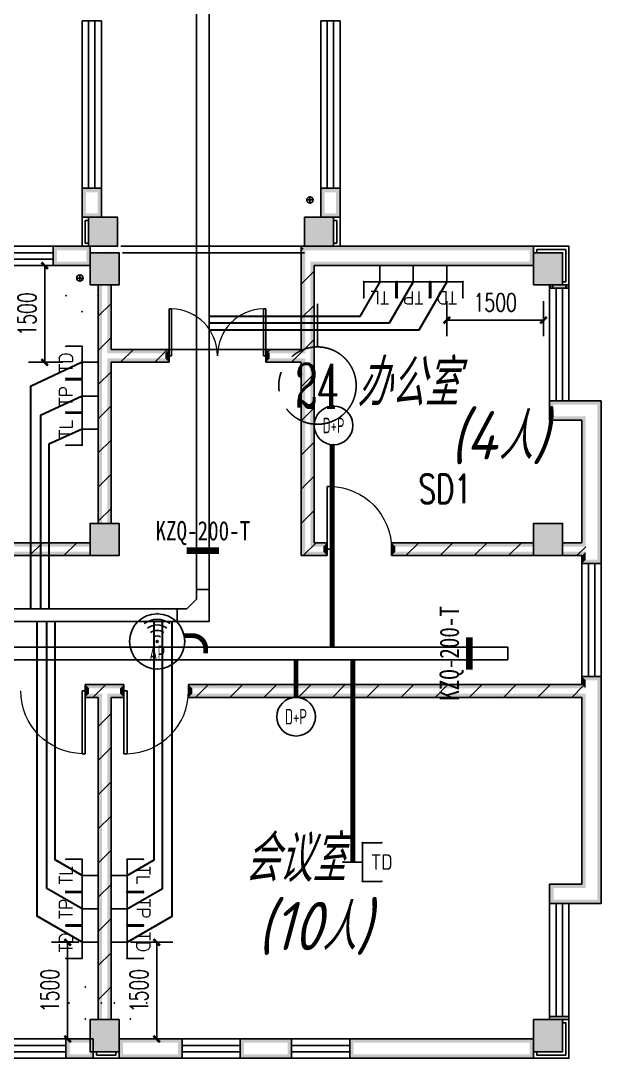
# Model space of a CAD drawing. Extents: x 1241380 to 1952554, y 1012187 to 1766051.
# Drawn here: x 1671565 to 1680565, y 1030613 to 1046713 of the extents above; entities that cross this region are included whole.
import ezdxf
from ezdxf.enums import TextEntityAlignment as Align

# ---------------------------------------------------------------- set-up
doc = ezdxf.new("R2010")
doc.units = 0
doc.linetypes.add('CENTER', pattern=[2, 1.25, -0.25, 0.25, -0.25])
for name, color, linetype in [('1-建筑底图', 8, 'Continuous'), ('AXIS', 251, 'CENTER'), ('AXIS_TEXT', 7, 'Continuous'), ('CABLETRAY_PDS', 4, 'Continuous'), ('EQUIP-插座', 3, 'Continuous'), ('EQUIP-照明', 3, 'Continuous'), ('EQUIP-通讯', 3, 'Continuous'), ('PUB_HATCH', 8, 'Continuous'), ('TEL_DIM', 3, 'Continuous'), ('WIRE-综合布线', 5, 'Continuous'), ('光纤点位', 3, 'Continuous'), ('内网桥架', 1, 'Continuous'), ('抗震支吊架', 2, 'Continuous'), ('排水', 153, 'Continuous'), ('红机电话', 3, 'Continuous'), ('蓝机电话', 3, 'Continuous')]:
    doc.layers.add(name, color=color, linetype=linetype)
doc.layers.add('内网线路', color=1, linetype='Continuous', lineweight=30)
doc.layers.get('EQUIP-插座').off()
doc.styles.add('_TCH_AXIS', font='COMPLEX', dxfattribs={"bigfont": 'GBCBIG'})
doc.styles.add('_TCH_DIM', font='SIMPLEX', dxfattribs={"bigfont": 'GBCBIG'})
doc.styles.add('_TEL_ATTDEF', font='GBENOR', dxfattribs={"width": 0.8, "height": 3, "bigfont": 'GBCBIG'})
doc.styles.add('_TEL_DIM', font='SIMPLEX', dxfattribs={"width": 0.8, "height": 3.5, "bigfont": 'HZTXT'})
doc.styles.add('A_DIM_T3', font='SIMPLEX', dxfattribs={"width": 0.7, "bigfont": 'HZ'})
doc.styles.add('COMPLEX', font='COMPLEX')
doc.styles.add('kzcad', font='', dxfattribs={"width": 0.8})
doc.styles.get("Standard").update_dxf_attribs({"font": 'gbeitc.shx', "bigfont": 'gbcbig.shx'})
doc.styles.get('kzcad').set_extended_font_data('SimSun')
doc.linetypes.add('JIEDI', pattern='A,1.25,-0.25,0.25,-0.25,0.625,["/",Standard,S=0.6,R=0,X=0,Y=-0.3],0.625,-0.25,0.25,-0.25', length=4)
doc.dimstyles.new('_TCH_ARCH&&100', dxfattribs={"dimtxt": 280, "dimasz": 100, "dimexe": 250, "dimexo": 300, "dimgap": 135, "dimtad": 1, "dimdec": 0, "dimzin": 0, "dimdsep": 46, "dimtxsty": 'A_DIM_T3', "dimblk": 'ARCHTICK', "dimcen": 0.09, "dimclrt": 7, "dimazin": 2, "dimtfac": 1, "dimtdec": 0, "dimtix": 1, "dimtmove": 2, "dimatfit": 3, "dimfxl": 100, "dimtolj": 1, "dimtzin": 0, "dimarcsym": 0})
pattern_1 = [(45, (933820.03, 485085.73), (-265.16515, 265.16515), [])]

# ---------------------------------------------------------------- blocks, each defined once
blk = doc.blocks.new('_AXISO')
blk.add_circle((0, 0), 0.5)
at = {"layer": 'AXIS_TEXT', "style": 'COMPLEX', "width": 1.041667}
blk.add_attdef('A', text='', height=0.56, dxfattribs=at).set_placement((-0.25, -0.28), (0.25, -0.28), align=Align.FIT)
blk = doc.blocks.new('ERT')
at = {"layer": 'AXIS'}
blk.add_line((1032158.2, 786805.7), (1032158.2, 786130.2), dxfattribs=at)
ref = blk.add_blockref('_AXISO', (1032158.2, 785530.2), dxfattribs=dict(at, xscale=1200, yscale=1200, zscale=1200))
ref.add_attrib('A', '24', dxfattribs={"layer": 'AXIS_TEXT', "height": 678.82, "style": '_TCH_AXIS', "width": 0.583333}).set_placement((1031818.8, 785190.7), (1032497.6, 785190.7), align=Align.FIT)
blk = doc.blocks.new('ng')
at = {"layer": '排水'}
for p, q in [((345991, 781358), (346091, 781358)), ((346041, 781408), (346041, 781308))]:
    blk.add_line(p, q, dxfattribs=at)
blk.add_circle((346041, 781358), 50, dxfattribs=at)
blk = doc.blocks.new('雨水管')
at = {"layer": '排水'}
blk.add_blockref('ng', (682384, -122908), dxfattribs=at)
blk = doc.blocks.new('$DorLib2D$00000001')
at = {"color": 0}
for p, q in [((0.45, 0.975), (0.5, 0.975)), ((0.45, 0), (0.45, 0.975)), ((0.5, 0), (0.5, 0.975)), ((0.5, 0), (0.45, 0))]:
    blk.add_line(p, q, dxfattribs=at)
at = {"color": 0, "lineweight": 13}
blk.add_arc((0.475, 0), 0.975, 91.4693, 180, dxfattribs=at)
blk = doc.blocks.new('$DorLib2D$00000002')
at = {"color": 0}
for p, q in [((-0.5, 0), (-0.5, 0.4875)), ((-0.475, 0.4875), (-0.5, 0.4875)), ((-0.475, 0), (-0.475, 0.4875)), ((0.475, 0), (0.475, 0.4875)), ((0.475, 0.4875), (0.5, 0.4875)), ((0.5, 0), (0.5, 0.4875)), ((-0.5, 0), (-0.475, 0)), ((0.5, 0), (0.475, 0))]:
    blk.add_line(p, q, dxfattribs=at)
at = {"color": 0, "lineweight": 13}
for centre, start, end in [((-0.4875, 0), 0, 88.53072), ((0.4875, 0), 91.46928, 180)]:
    blk.add_arc(centre, 0.4875, start, end, dxfattribs=at)
blk = doc.blocks.new('_FZH')
blk.add_lwpolyline([(-0.5, -0.5), (0.5, -0.5), (0.5, 0.5), (-0.5, 0.5)], close=True)
at = {"layer": 'PUB_HATCH'}
blk.add_solid([(-0.5, -0.5), (0.5, -0.5), (-0.5, 0.5), (0.5, 0.5)], dxfattribs=at)
blk = doc.blocks.new('$WINLIB2D$00000001')
at = {"color": 0}
for points in [[(-0.5, 0.5), (-0.5, -0.5)], [(-0.5, 0.5), (0.5, 0.5)], [(0.5, -0.5), (0.5, 0.5)], [(0.5, 0.1667), (-0.5, 0.1667)], [(0.5, -0.1667), (-0.5, -0.1667)], [(-0.5, -0.5), (0.5, -0.5)]]:
    blk.add_lwpolyline(points, dxfattribs=at)
blk = doc.blocks.new('1-二层建筑底图')
at = {"layer": '1-建筑底图'}
for points in [[(1672815, 1089321), (1672515, 1089321), (1672575, 1089261), (1672755, 1089261)], [(1672515, 1089321), (1672515, 1088871), (1672575, 1088931), (1672575, 1089261)], [(1672815, 1088871), (1672815, 1089321), (1672755, 1089261), (1672755, 1088931)], [(1676515, 1089321), (1676215, 1089321), (1676275, 1089261), (1676455, 1089261)], [(1676215, 1089321), (1676215, 1088871), (1676275, 1088931), (1676275, 1089261)], [(1676515, 1088871), (1676515, 1089321), (1676455, 1089261), (1676455, 1088931)], [(1672515, 1088871), (1672815, 1088871), (1672755, 1088931), (1672575, 1088931)], [(1673065, 1088871), (1672615, 1088871), (1672675, 1088811), (1673005, 1088811)], [(1672615, 1088871), (1672615, 1088421), (1672675, 1088481), (1672675, 1088811)], [(1673065, 1088421), (1673065, 1088871), (1673005, 1088811), (1673005, 1088481)], [(1676415, 1088871), (1675965, 1088871), (1676025, 1088811), (1676355, 1088811)], [(1675965, 1088871), (1675965, 1088421), (1676025, 1088481), (1676025, 1088811)], [(1676215, 1088871), (1676515, 1088871), (1676455, 1088931), (1676275, 1088931)], [(1676415, 1088421), (1676415, 1088871), (1676355, 1088811), (1676355, 1088481)], [(1672640, 1088421), (1672065, 1088421), (1672125, 1088361), (1672580, 1088361)], [(1672065, 1088421), (1672065, 1088121), (1672125, 1088181), (1672125, 1088361)], [(1672640, 1088121), (1672640, 1088421), (1672580, 1088361), (1672580, 1088181)], [(1672615, 1088421), (1673065, 1088421), (1673005, 1088481), (1672675, 1088481)], [(1675915, 1088421), (1675975, 1088361), (1679515, 1088361), (1679515, 1088421)], [(1675915, 1086821), (1675915, 1088421), (1675975, 1088361), (1675975, 1086761)], [(1675965, 1088421), (1676415, 1088421), (1676355, 1088481), (1676025, 1088481)], [(1679515, 1088421), (1679455, 1088421), (1679455, 1088121), (1679515, 1088121)], [(1673090, 1088321), (1672640, 1088321), (1672700, 1088261), (1673030, 1088261)], [(1672640, 1088321), (1672640, 1087821), (1672700, 1087881), (1672700, 1088261)], [(1673090, 1087821), (1673090, 1088321), (1673030, 1088261), (1673030, 1087881)], [(1679965, 1088321), (1679515, 1088321), (1679575, 1088261), (1679905, 1088261)], [(1679515, 1088321), (1679515, 1087821), (1679575, 1087881), (1679575, 1088261)], [(1679965, 1087821), (1679965, 1088321), (1679905, 1088261), (1679905, 1087881)], [(1672065, 1088121), (1672640, 1088121), (1672580, 1088181), (1672125, 1088181)], [(1676115, 1088121), (1679515, 1088121), (1679515, 1088181), (1676055, 1088181)], [(1676115, 1086721), (1676115, 1088121), (1676055, 1088181), (1676055, 1086721)], [(1672640, 1087821), (1673090, 1087821), (1673030, 1087881), (1672700, 1087881)], [(1679515, 1087821), (1679965, 1087821), (1679905, 1087881), (1679575, 1087881)], [(1672825, 1087821), (1672765, 1087821), (1672765, 1086721), (1672825, 1086721)], [(1672965, 1087821), (1672905, 1087821), (1672905, 1086761), (1672965, 1086821)], [(1679765, 1087821), (1679765, 1087771), (1679825, 1087831), (1679825, 1087761)], [(1679765, 1087771), (1680065, 1087771), (1680005, 1087831), (1679825, 1087831)], [(1680065, 1087821), (1679765, 1087821), (1679825, 1087761), (1680005, 1087761)], [(1680065, 1087771), (1680065, 1087821), (1680005, 1087761), (1680005, 1087831)], [(1673865, 1086821), (1672965, 1086821), (1672905, 1086761), (1673805, 1086761)], [(1673865, 1086621), (1673865, 1086821), (1673805, 1086761), (1673805, 1086681)], [(1675915, 1086821), (1675365, 1086821), (1675425, 1086761), (1675975, 1086761)], [(1675365, 1086821), (1675365, 1086621), (1675425, 1086681), (1675425, 1086761)], [(1672765, 1084121), (1672825, 1084121), (1672825, 1086721), (1672765, 1086721)], [(1672965, 1086621), (1673865, 1086621), (1673805, 1086681), (1672905, 1086681)], [(1672905, 1084121), (1672965, 1084121), (1672965, 1086621), (1672905, 1086681)], [(1675365, 1086621), (1675915, 1086621), (1675975, 1086681), (1675425, 1086681)], [(1675915, 1083621), (1675915, 1086621), (1675975, 1086681), (1675975, 1083681)], [(1676115, 1083821), (1676115, 1086721), (1676055, 1086721), (1676055, 1083761)], [(1680065, 1086021), (1679765, 1086021), (1679825, 1085961), (1680005, 1085961)], [(1679765, 1086021), (1679765, 1085721), (1679825, 1085781), (1679825, 1085961)], [(1680065, 1086021), (1680565, 1086021), (1680505, 1085961), (1680005, 1085961)], [(1680565, 1086021), (1680565, 1083721), (1680505, 1083721), (1680505, 1085961)], [(1679765, 1085721), (1680265, 1085721), (1680325, 1085781), (1679825, 1085781)], [(1680265, 1085721), (1680265, 1083821), (1680325, 1083761), (1680325, 1085781)], [(1673090, 1084121), (1672640, 1084121), (1672700, 1084061), (1673030, 1084061)], [(1672640, 1084121), (1672640, 1083621), (1672700, 1083681), (1672700, 1084061)], [(1673090, 1083621), (1673090, 1084121), (1673030, 1084061), (1673030, 1083681)], [(1679965, 1084121), (1679515, 1084121), (1679575, 1084061), (1679905, 1084061)], [(1679515, 1084121), (1679515, 1083621), (1679575, 1083681), (1679575, 1084061)], [(1679965, 1083621), (1679965, 1084121), (1679905, 1084061), (1679905, 1083681)], [(1672640, 1083761), (1672640, 1083821), (1667290, 1083821), (1667350, 1083761)], [(1676315, 1083821), (1676115, 1083821), (1676055, 1083761), (1676255, 1083761)], [(1676315, 1083621), (1676315, 1083821), (1676255, 1083761), (1676255, 1083681)], [(1679515, 1083761), (1679515, 1083821), (1677315, 1083821), (1677375, 1083761)], [(1677315, 1083821), (1677315, 1083621), (1677375, 1083681), (1677375, 1083761)], [(1679965, 1083821), (1679965, 1083761), (1680325, 1083761), (1680265, 1083821)], [(1680565, 1083497), (1680565, 1083721), (1680505, 1083721), (1680505, 1083557)], [(1672640, 1083621), (1672640, 1083681), (1667350, 1083681), (1667290, 1083621)], [(1672640, 1083621), (1673090, 1083621), (1673030, 1083681), (1672700, 1083681)], [(1675915, 1083621), (1676315, 1083621), (1676255, 1083681), (1675975, 1083681)], [(1679515, 1083621), (1679515, 1083681), (1677375, 1083681), (1677315, 1083621)], [(1679515, 1083621), (1679965, 1083621), (1679905, 1083681), (1679575, 1083681)], [(1679965, 1083681), (1679965, 1083621), (1680265, 1083621), (1680325, 1083681)], [(1680265, 1083621), (1680265, 1083497), (1680325, 1083557), (1680325, 1083681)], [(1680265, 1083497), (1680565, 1083497), (1680505, 1083557), (1680325, 1083557)], [(1672865, 1081621), (1672565, 1081621), (1672625, 1081561), (1672865, 1081561)], [(1672565, 1081621), (1672565, 1081421), (1672625, 1081481), (1672625, 1081561)], [(1673165, 1081621), (1672865, 1081621), (1672865, 1081561), (1673105, 1081561)], [(1673165, 1081421), (1673165, 1081621), (1673105, 1081561), (1673105, 1081481)], [(1680265, 1081621), (1674165, 1081621), (1674225, 1081561), (1680325, 1081561)], [(1674165, 1081621), (1674165, 1081421), (1674225, 1081481), (1674225, 1081561)], [(1680565, 1081747), (1680265, 1081747), (1680325, 1081687), (1680505, 1081687)], [(1680265, 1081747), (1680265, 1081621), (1680325, 1081561), (1680325, 1081687)], [(1680565, 1081521), (1680565, 1081747), (1680505, 1081687), (1680505, 1081521)], [(1672565, 1081421), (1672765, 1081421), (1672825, 1081481), (1672625, 1081481)], [(1672765, 1076421), (1672825, 1076421), (1672825, 1081481), (1672765, 1081421)], [(1672965, 1081421), (1673165, 1081421), (1673105, 1081481), (1672905, 1081481)], [(1672905, 1076421), (1672965, 1076421), (1672965, 1081421), (1672905, 1081481)], [(1674165, 1081421), (1680265, 1081421), (1680325, 1081481), (1674225, 1081481)], [(1680265, 1081421), (1680265, 1078521), (1680325, 1078461), (1680325, 1081481)], [(1680565, 1081521), (1680565, 1078221), (1680505, 1078281), (1680505, 1081521)], [(1679765, 1078521), (1679765, 1078221), (1679825, 1078281), (1679825, 1078461)], [(1680265, 1078521), (1679765, 1078521), (1679825, 1078461), (1680325, 1078461)], [(1679765, 1078221), (1680065, 1078221), (1680005, 1078281), (1679825, 1078281)], [(1680565, 1078221), (1680065, 1078221), (1680005, 1078281), (1680505, 1078281)], [(1679765, 1076421), (1680065, 1076421), (1680005, 1076481), (1679825, 1076481)], [(1679815, 1076421), (1679965, 1076421), (1679965, 1076411), (1680005, 1076411), (1680065, 1076471), (1679765, 1076471)], [(1673090, 1076421), (1672640, 1076421), (1672700, 1076361), (1673030, 1076361)], [(1672640, 1076421), (1672640, 1075921), (1672700, 1075981), (1672700, 1076361)], [(1673090, 1075921), (1673090, 1076421), (1673030, 1076361), (1673030, 1075981)], [(1679965, 1076421), (1679515, 1076421), (1679575, 1076361), (1679905, 1076361)], [(1679515, 1076421), (1679515, 1075921), (1679575, 1075981), (1679575, 1076361)], [(1679965, 1075921), (1679965, 1076421), (1679905, 1076361), (1679905, 1075981)], [(1672690, 1076121), (1672265, 1076121), (1672325, 1076061), (1672630, 1076061)], [(1672265, 1076121), (1672265, 1075821), (1672325, 1075881), (1672325, 1076061)], [(1672690, 1075821), (1672690, 1076121), (1672630, 1076061), (1672630, 1075881)], [(1672640, 1075921), (1673090, 1075921), (1673030, 1075981), (1672700, 1075981)], [(1674065, 1076121), (1673090, 1076121), (1673150, 1076061), (1674005, 1076061)], [(1673090, 1076121), (1673090, 1075821), (1673150, 1075881), (1673150, 1076061)], [(1674065, 1075821), (1674065, 1076121), (1674005, 1076061), (1674005, 1075881)], [(1675765, 1076121), (1674965, 1076121), (1675025, 1076061), (1675705, 1076061)], [(1674965, 1076121), (1674965, 1075821), (1675025, 1075881), (1675025, 1076061)], [(1675765, 1075821), (1675765, 1076121), (1675705, 1076061), (1675705, 1075881)], [(1679515, 1076121), (1676665, 1076121), (1676725, 1076061), (1679455, 1076061)], [(1676665, 1076121), (1676665, 1075821), (1676725, 1075881), (1676725, 1076061)], [(1679515, 1075821), (1679515, 1076121), (1679455, 1076061), (1679455, 1075881)], [(1679515, 1075921), (1679965, 1075921), (1679905, 1075981), (1679575, 1075981)], [(1672265, 1075821), (1672690, 1075821), (1672630, 1075881), (1672325, 1075881)], [(1673090, 1075821), (1674065, 1075821), (1674005, 1075881), (1673150, 1075881)], [(1674965, 1075821), (1675765, 1075821), (1675705, 1075881), (1675025, 1075881)], [(1676665, 1075821), (1679515, 1075821), (1679455, 1075881), (1676725, 1075881)]]:
    blk.add_hatch(color=256, dxfattribs=at).paths.add_polyline_path(points)
h = blk.add_hatch(dxfattribs=at)
h.set_pattern_fill('普通砖', color=256, scale=150, style=0)
h.set_pattern_definition(pattern_1)
h.paths.add_polyline_path([(1675982, 1086721), (1676115, 1086721), (1676115, 1088121), (1676055, 1088181), (1675975, 1088361), (1675915, 1088421), (1675915, 1086821), (1675975, 1086761)])
h = blk.add_hatch(dxfattribs=at)
h.set_pattern_fill('普通砖', color=256, scale=150, style=0)
h.set_pattern_definition(pattern_1)
h.paths.add_polyline_path([(1672965, 1087821), (1672765, 1087821), (1672765, 1086721), (1672898, 1086721), (1672905, 1086761), (1672965, 1086821)])
h = blk.add_hatch(dxfattribs=at)
h.set_pattern_fill('普通砖', color=256, scale=150, style=0)
h.set_pattern_definition(pattern_1)
h.paths.add_polyline_path([(1672905, 1086681), (1672965, 1086621), (1673865, 1086621), (1673865, 1086821), (1672965, 1086821), (1672905, 1086761), (1672898, 1086721)])
h = blk.add_hatch(dxfattribs=at)
h.set_pattern_fill('普通砖', color=256, scale=150, style=0)
h.set_pattern_definition(pattern_1)
h.paths.add_polyline_path([(1675975, 1086761), (1675915, 1086821), (1675365, 1086821), (1675365, 1086621), (1675915, 1086621), (1675975, 1086681), (1675982, 1086721)])
h = blk.add_hatch(dxfattribs=at)
h.set_pattern_fill('普通砖', color=256, scale=150, style=0)
h.set_pattern_definition(pattern_1)
h.paths.add_polyline_path([(1672765, 1084121), (1672965, 1084121), (1672965, 1086621), (1672905, 1086681), (1672898, 1086721), (1672765, 1086721)])
h = blk.add_hatch(dxfattribs=at)
h.set_pattern_fill('普通砖', color=256, scale=150, style=0)
h.set_pattern_definition(pattern_1)
h.paths.add_polyline_path([(1675915, 1083621), (1676115, 1083821), (1676115, 1086721), (1675982, 1086721), (1675975, 1086681), (1675915, 1086621)])
h = blk.add_hatch(dxfattribs=at)
h.set_pattern_fill('普通砖', color=256, scale=150, style=0)
h.set_pattern_definition(pattern_1)
h.paths.add_polyline_path([(1672640, 1083621), (1672640, 1083821), (1667290, 1083821), (1667290, 1083621)])
h = blk.add_hatch(dxfattribs=at)
h.set_pattern_fill('普通砖', color=256, scale=150, style=0)
h.set_pattern_definition(pattern_1)
h.paths.add_polyline_path([(1676115, 1083821), (1675915, 1083621), (1676315, 1083621), (1676315, 1083821)])
h = blk.add_hatch(dxfattribs=at)
h.set_pattern_fill('普通砖', color=256, scale=150, style=0)
h.set_pattern_definition(pattern_1)
h.paths.add_polyline_path([(1679515, 1083621), (1679515, 1083821), (1677315, 1083821), (1677315, 1083621)])
h = blk.add_hatch(dxfattribs=at)
h.set_pattern_fill('普通砖', color=256, scale=150, style=0)
h.set_pattern_definition(pattern_1)
h.paths.add_polyline_path([(1679965, 1083821), (1679965, 1083621), (1680265, 1083621), (1680365, 1083721), (1680265, 1083821)])
h = blk.add_hatch(dxfattribs=at)
h.set_pattern_fill('普通砖', color=256, scale=150, style=0)
h.set_pattern_definition(pattern_1)
h.paths.add_polyline_path([(1672865, 1081488), (1672865, 1081621), (1672565, 1081621), (1672565, 1081421), (1672765, 1081421), (1672825, 1081481)])
h = blk.add_hatch(dxfattribs=at)
h.set_pattern_fill('普通砖', color=256, scale=150, style=0)
h.set_pattern_definition(pattern_1)
h.paths.add_polyline_path([(1672905, 1081481), (1672965, 1081421), (1673165, 1081421), (1673165, 1081621), (1672865, 1081621), (1672865, 1081488)])
h = blk.add_hatch(dxfattribs=at)
h.set_pattern_fill('普通砖', color=256, scale=150, style=0)
h.set_pattern_definition(pattern_1)
h.paths.add_polyline_path([(1680365, 1081521), (1680265, 1081621), (1674165, 1081621), (1674165, 1081421), (1680265, 1081421)])
h = blk.add_hatch(dxfattribs=at)
h.set_pattern_fill('普通砖', color=256, scale=150, style=0)
h.set_pattern_definition(pattern_1)
h.paths.add_polyline_path([(1672765, 1076421), (1672965, 1076421), (1672965, 1081421), (1672905, 1081481), (1672865, 1081488), (1672825, 1081481), (1672765, 1081421)])
for p, q in [((1672815, 1089321), (1672515, 1089321)), ((1672515, 1089321), (1672515, 1088871)), ((1672815, 1088871), (1672815, 1089321)), ((1676515, 1089321), (1676215, 1089321)), ((1676215, 1089321), (1676215, 1088871)), ((1676515, 1088871), (1676515, 1089321)), ((1672515, 1088871), (1672615, 1088871)), ((1676215, 1088871), (1676515, 1088871)), ((1672640, 1088421), (1672065, 1088421)), ((1672065, 1088421), (1672065, 1088121)), ((1672640, 1088321), (1672640, 1088421)), ((1673115, 1088421), (1676015, 1088421)), ((1675915, 1088421), (1679515, 1088421)), ((1675915, 1086821), (1675915, 1088421)), ((1679515, 1088421), (1679515, 1088321)), ((1672765, 1088321), (1672765, 1088321)), ((1672765, 1088271), (1672765, 1088271)), ((1672765, 1088221), (1672765, 1088221)), ((1675965, 1088321), (1673140, 1088321)), ((1672065, 1088121), (1672640, 1088121)), ((1676115, 1088121), (1679515, 1088121)), ((1676115, 1086721), (1676115, 1088121)), ((1672765, 1086721), (1672765, 1087821)), ((1672965, 1086821), (1672965, 1087821)), ((1679765, 1087821), (1679765, 1087771)), ((1680065, 1087821), (1679765, 1087821)), ((1679765, 1087771), (1680065, 1087771)), ((1680065, 1087771), (1680065, 1087821)), ((1673865, 1086821), (1672965, 1086821)), ((1673865, 1086621), (1673865, 1086821)), ((1673865, 1086821), (1675365, 1086821)), ((1675915, 1086821), (1675365, 1086821)), ((1675365, 1086821), (1675365, 1086621)), ((1672765, 1084121), (1672765, 1086721)), ((1672965, 1086621), (1673865, 1086621)), ((1672965, 1084121), (1672965, 1086621)), ((1675365, 1086621), (1675915, 1086621)), ((1675915, 1083621), (1675915, 1086621)), ((1676115, 1083821), (1676115, 1086721)), ((1680065, 1086021), (1679765, 1086021)), ((1679765, 1086021), (1679765, 1085721)), ((1680065, 1086021), (1680565, 1086021)), ((1680565, 1086021), (1680565, 1083721)), ((1679765, 1085721), (1680265, 1085721)), ((1680265, 1085721), (1680265, 1083821)), ((1672640, 1083821), (1667290, 1083821)), ((1676315, 1083821), (1676115, 1083821)), ((1676315, 1083621), (1676315, 1083821)), ((1679515, 1083821), (1677315, 1083821)), ((1677315, 1083821), (1677315, 1083621)), ((1680265, 1083821), (1679965, 1083821)), ((1680565, 1083497), (1680565, 1083721)), ((1667290, 1083621), (1672640, 1083621)), ((1675915, 1083621), (1676315, 1083621)), ((1677315, 1083621), (1679515, 1083621)), ((1680265, 1083621), (1679965, 1083621)), ((1680265, 1083621), (1680265, 1083497)), ((1680265, 1083497), (1680565, 1083497)), ((1672865, 1081621), (1672565, 1081621)), ((1672565, 1081621), (1672565, 1081421)), ((1673165, 1081621), (1672865, 1081621)), ((1673165, 1081421), (1673165, 1081621)), ((1680265, 1081621), (1674165, 1081621)), ((1674165, 1081621), (1674165, 1081421)), ((1680565, 1081747), (1680265, 1081747)), ((1680265, 1081747), (1680265, 1081621)), ((1680565, 1081521), (1680565, 1081747)), ((1680565, 1081521), (1680565, 1078221)), ((1672565, 1081421), (1672765, 1081421)), ((1672765, 1076421), (1672765, 1081421)), ((1672965, 1081421), (1673165, 1081421)), ((1672965, 1076421), (1672965, 1081421)), ((1674165, 1081421), (1680265, 1081421)), ((1680265, 1081421), (1680265, 1078521)), ((1679765, 1078521), (1679765, 1078221)), ((1680265, 1078521), (1679765, 1078521)), ((1679765, 1078221), (1680065, 1078221)), ((1680565, 1078221), (1680065, 1078221)), ((1680065, 1076471), (1679765, 1076471)), ((1679765, 1076471), (1679765, 1076421)), ((1680065, 1076421), (1680065, 1076471)), ((1679965, 1076421), (1680065, 1076421)), ((1672690, 1076121), (1672265, 1076121)), ((1672265, 1076121), (1672265, 1075821)), ((1672690, 1075821), (1672690, 1076121)), ((1674065, 1076121), (1673090, 1076121)), ((1673090, 1076121), (1673090, 1075821)), ((1674065, 1075821), (1674065, 1076121)), ((1675765, 1076121), (1674965, 1076121)), ((1674965, 1076121), (1674965, 1075821)), ((1675765, 1075821), (1675765, 1076121)), ((1679515, 1076121), (1676665, 1076121)), ((1676665, 1076121), (1676665, 1075821)), ((1679515, 1075821), (1679515, 1076121)), ((1672265, 1075821), (1672690, 1075821)), ((1673090, 1075821), (1674065, 1075821)), ((1674965, 1075821), (1675765, 1075821)), ((1676665, 1075821), (1679515, 1075821))]:
    blk.add_line(p, q, dxfattribs=at)
for points in [[(1672615, 1088871), (1672515, 1088871), (1672515, 1088421), (1672615, 1088421)], [(1676415, 1088871), (1676515, 1088871), (1676515, 1088421), (1676415, 1088421)], [(1672615, 1088821), (1672565, 1088821), (1672565, 1088471), (1672615, 1088471)], [(1676415, 1088821), (1676465, 1088821), (1676465, 1088471), (1676415, 1088471)], [(1679515, 1088321), (1679515, 1088421), (1680065, 1088421), (1680065, 1087821), (1679965, 1087821)], [(1679565, 1088321), (1679565, 1088371), (1680015, 1088371), (1680015, 1087871), (1679965, 1087871)], [(1679515, 1075921), (1679515, 1075821), (1680065, 1075821), (1680065, 1076421), (1679965, 1076421)], [(1679565, 1075921), (1679565, 1075871), (1680015, 1075871), (1680015, 1076371), (1679965, 1076371)], [(1672690, 1075921), (1672690, 1075821), (1673090, 1075821), (1673090, 1075921)], [(1672740, 1075921), (1672740, 1075871), (1673040, 1075871), (1673040, 1075921)]]:
    blk.add_lwpolyline(points, dxfattribs=at)
for name, p in [('ERT', (644007, 300729)), ('雨水管', (644057, 429479)), ('ng', (1330008, 307782))]:
    blk.add_blockref(name, p, dxfattribs=at)
for name, p, xscale, yscale, zscale, rotation in [('$WINLIB2D$00000001', (1672665, 1090621), -2600, 300, -2600, 270), ('$WINLIB2D$00000001', (1676365, 1090621), 2600, 300, 2600, 270), ('_FZH', (1672840, 1088646), 449.9999995698454, 449.9999995698454, 449.9999995698454, 8.893475490288703e-09), ('_FZH', (1676190, 1088646), 449.9999995698454, 449.9999995698454, 449.9999995698454, 8.893475490288703e-09), ('$WINLIB2D$00000001', (1671615, 1088271), 900, -300, 900, 359.9999999995153), ('_FZH', (1672865, 1088071), 449.9999995698454, 499.9999999707798, 499.9999999707798, 8.893475490288703e-09), ('_FZH', (1679740, 1088071), 449.9999998345738, 500.0000000796281, 500.0000000796281, 8.878653025915037e-09), ('$WINLIB2D$00000001', (1679915, 1086896), -1750, 300, -1750, 270), ('$DorLib2D$00000001', (1676815, 1083721), 1000, -1000, 1000, 180), ('_FZH', (1672865, 1083871), 449.9999997157138, 499.9999998065177, 499.9999998065177, 8.893475487405864e-09), ('_FZH', (1679740, 1083871), 449.9999997157138, 500.0000001172302, 500.0000001172302, 8.893475487405864e-09), ('$WINLIB2D$00000001', (1680415, 1082622), -1750, 300, -1750, 270), ('$WINLIB2D$00000001', (1679915, 1077346), -1750, 300, -1750, 269.9972022557417), ('_FZH', (1672865, 1076171), 449.9999997157138, 499.9999999608845, 499.9999999608845, 8.893475487405864e-09), ('_FZH', (1679740, 1076171), 449.9999997157138, 499.9999999608845, 499.9999999608845, 8.893475487405864e-09), ('$WINLIB2D$00000001', (1671815, 1075971), -900, -300, -900, 180), ('$WINLIB2D$00000001', (1674515, 1075971), -900, -300, -900, 180), ('$WINLIB2D$00000001', (1676215, 1075971), -900, -300, -900, 180)]:
    blk.add_blockref(name, p, dxfattribs=dict(at, xscale=xscale, yscale=yscale, zscale=zscale, rotation=rotation))
for name, p, xscale, yscale, zscale in [('$DorLib2D$00000002', (1674615, 1086721), 1500, 1500, 1500), ('$DorLib2D$00000001', (1672065, 1081521), 1000, -1000, 1000), ('$DorLib2D$00000001', (1673665, 1081521), -1000, -1000, -1000)]:
    blk.add_blockref(name, p, dxfattribs=dict(at, xscale=xscale, yscale=yscale, zscale=zscale))
for s, height, p in [('办公室', 723.4, (1676776, 1085942)), ('(4', 750, (1678221, 1085113)), ('人', 723, (1678971, 1085113)), (')', 750, (1679497, 1085113)), ('会议室', 723.4, (1675033, 1078561)), ('(10', 750, (1675231, 1077498)), ('人', 723, (1676231, 1077498)), (')', 750, (1676758, 1077498))]:
    blk.add_text(s, height=height, dxfattribs=at).set_placement(p)
at = {"layer": '1-建筑底图', "style": '_TCH_DIM', "width": 0.705882}
blk.add_text('SD1', height=446.2, dxfattribs=at).set_placement((1677734, 1084433))
blk = doc.blocks.new('$equip_U$00000091(win7-PC-wzy)')
for radius in [0.714, 0.0272]:
    blk.add_circle((0, 0), radius)
for radius in [0.571, 0.428, 0.285, 0.143]:
    blk.add_arc((0, 0), radius, 53.7049, 126.2951)
for p in [(0, 0.714), (-0.714, 0), (0.714, 0), (0, -0.714)]:
    blk.add_point(p)
at = {"color": 7, "style": '_TEL_DIM', "flags": 1}
for tag in ['A', 'REMARK']:
    blk.add_attdef(tag, text='', height=0.00002, dxfattribs=at).set_placement((0, 0), align=Align.MIDDLE_CENTER)
at = {"color": 7, "style": '_TEL_DIM', "width": 0.7}
blk.add_attdef('$TEXT$', text='', height=0.4, dxfattribs=at).set_placement((0, -0.31), align=Align.MIDDLE_CENTER)
blk = doc.blocks.new('$equip_U$00000080(win7-PC-wzy)')
blk.add_circle((0, 0.5), 0.5)
for p in [(0, 0.999), (-0.5, 0.5), (0.5, 0.5)]:
    blk.add_point(p)
at = {"color": 7, "style": '_TEL_DIM', "width": 0.7}
blk.add_attdef('$TEXT$', text='', height=0.4, dxfattribs=at).set_placement((0, 0.5), align=Align.MIDDLE_CENTER)
at = {"color": 7, "style": '_TEL_DIM', "flags": 1}
for tag in ['A', 'REMARK']:
    blk.add_attdef(tag, text='', height=0.00002, dxfattribs=at).set_placement((0, 0), align=Align.MIDDLE_CENTER)
blk = doc.blocks.new('$equip$00002670')
for p, q in [((-0.5, 0.499), (-0.5, 0.999)), ((0.5, 0.999), (0.5, 0.499)), ((0.5, 0.499), (-0.5, 0.499)), ((0, 0.5), (0, 0))]:
    blk.add_line(p, q)
for p in [(-0.5, 0.999), (0.5, 0.999), (-0.5, 0.499), (0.5, 0.499), (0, 0)]:
    blk.add_point(p)
at = {"color": 7, "style": '_TEL_DIM'}
blk.add_attdef('$TEXT$', text='', height=0.4, dxfattribs=at).set_placement((0, 0.999), align=Align.MIDDLE_CENTER)
at = {"color": 7, "style": '_TEL_DIM', "flags": 1}
blk.add_attdef('A', text='', height=0.000025, dxfattribs=at).set_placement((0, 0), align=Align.MIDDLE_CENTER)
blk = doc.blocks.new('$equip$00001239')
for p, q in [((-0.5, 1.05), (-0.5, 1)), ((0.5, 1), (-0.5, 1)), ((0.5, 1.05), (0.5, 1)), ((0.5, 0.5), (-0.5, 0.5)), ((0, 0.5), (0, 0))]:
    blk.add_line(p, q)
blk.add_arc((0, 1), 0.5, 180, 0)
for points in [[(0, 0.75), (-0.433, 0.75), (0, 1), (-0.5, 1)], [(0, 0.567), (-0.25, 0.567), (0, 0.75), (-0.433, 0.75)], [(0, 0.5), (0, 0.5), (0, 0.567), (-0.25, 0.567)]]:
    blk.add_solid(points)
at = {"layer": 'EQUIP-照明'}
for p in [(0, 1), (-0.5, 0.5), (0.5, 0.5), (0, 0)]:
    blk.add_point(p, dxfattribs=at)
at = {"layer": 'EQUIP-照明', "flags": 9}
blk.add_attdef('A', (0, 0), '', height=0.00002, dxfattribs=at)
blk = doc.blocks.new('$equip$00001867')
for p, q in [((-0.5, 0.499), (-0.5, 0.999)), ((0.5, 0.999), (0.5, 0.499)), ((0.5, 0.499), (-0.5, 0.499)), ((0, 0.5), (0, 0))]:
    blk.add_line(p, q)
for p in [(-0.5, 0.999), (0.5, 0.999), (-0.5, 0.499), (0.5, 0.499), (0, 0)]:
    blk.add_point(p)
at = {"color": 7, "style": '_TEL_DIM'}
blk.add_attdef('$TEXT$', text='', height=0.4, dxfattribs=at).set_placement((0, 0.999), align=Align.MIDDLE_CENTER)
at = {"color": 7, "style": '_TEL_DIM', "flags": 1}
blk.add_attdef('A', text='', height=0.00002, dxfattribs=at).set_placement((0, 0), align=Align.MIDDLE_CENTER)
blk = doc.blocks.new('_ArchTick')
at = {"color": 0, "linetype": 'ByBlock', "const_width": 0.4}
blk.add_lwpolyline([(-0.5, -0.5), (0.5, 0.5)], dxfattribs=at)
blk = doc.blocks.new('*D348')
at = {"layer": 'Defpoints', "color": 0}
for p in [(1678171, 1042664), (1679671, 1042664), (1679671, 1042067)]:
    blk.add_point(p, dxfattribs=at)
at = {"layer": 'TEL_DIM', "color": 0, "lineweight": -2, "transparency": 16777216}
for p, q in [((1678171, 1042364), (1678171, 1041817)), ((1679671, 1042364), (1679671, 1041817)), ((1678171, 1042067), (1679671, 1042067))]:
    blk.add_line(p, q, dxfattribs=at)
at = {"layer": 'TEL_DIM', "color": 0, "lineweight": -2, "transparency": 16777216, "xscale": 100, "yscale": 100, "zscale": 100, "rotation": 180}
blk.add_blockref('_ArchTick', (1678171, 1042067), dxfattribs=at)
at = {"layer": 'TEL_DIM', "color": 0, "lineweight": -2, "transparency": 16777216, "xscale": 100, "yscale": 100, "zscale": 100}
blk.add_blockref('_ArchTick', (1679671, 1042067), dxfattribs=at)
at = {"layer": 'TEL_DIM', "color": 7, "transparency": 16777216, "insert": (1678921, 1042342), "char_height": 280, "attachment_point": 5, "style": 'A_DIM_T3'}
blk.add_mtext('\\A1;1500', dxfattribs=at)
blk = doc.blocks.new('*D353')
at = {"layer": 'Defpoints', "color": 0}
for p in [(1672292, 1032413), (1672765, 1032413), (1672765, 1030913)]:
    blk.add_point(p, dxfattribs=at)
at = {"layer": 'TEL_DIM', "color": 0, "lineweight": -2, "transparency": 16777216}
for p, q in [((1672465, 1032413), (1672042, 1032413)), ((1672292, 1030913), (1672292, 1032413)), ((1672465, 1030913), (1672042, 1030913))]:
    blk.add_line(p, q, dxfattribs=at)
at = {"layer": 'TEL_DIM', "color": 0, "lineweight": -2, "transparency": 16777216, "xscale": 100, "yscale": 100, "zscale": 100}
for p, rotation in [((1672292, 1032413), 90), ((1672292, 1030913), 270)]:
    blk.add_blockref('_ArchTick', p, dxfattribs=dict(at, rotation=rotation))
at = {"layer": 'TEL_DIM', "color": 7, "transparency": 16777216, "insert": (1672017, 1031663), "char_height": 280, "attachment_point": 5, "rotation": 90, "style": 'A_DIM_T3'}
blk.add_mtext('\\A1;1500', dxfattribs=at)
blk = doc.blocks.new('*D354')
at = {"layer": 'Defpoints', "color": 0}
for p in [(1672965, 1032413), (1673673, 1032413), (1672965, 1030913)]:
    blk.add_point(p, dxfattribs=at)
at = {"layer": 'TEL_DIM', "color": 0, "lineweight": -2, "transparency": 16777216}
for p, q in [((1673265, 1032413), (1673923, 1032413)), ((1673673, 1030913), (1673673, 1032413)), ((1673265, 1030913), (1673923, 1030913))]:
    blk.add_line(p, q, dxfattribs=at)
at = {"layer": 'TEL_DIM', "color": 0, "lineweight": -2, "transparency": 16777216, "xscale": 100, "yscale": 100, "zscale": 100}
for p, rotation in [((1673673, 1032413), 90), ((1673673, 1030913), 270)]:
    blk.add_blockref('_ArchTick', p, dxfattribs=dict(at, rotation=rotation))
at = {"layer": 'TEL_DIM', "color": 7, "transparency": 16777216, "insert": (1673398, 1031663), "char_height": 280, "attachment_point": 5, "rotation": 90, "style": 'A_DIM_T3'}
blk.add_mtext('\\A1;1500', dxfattribs=at)
blk = doc.blocks.new('*D383')
at = {"layer": 'Defpoints', "color": 0}
for p in [(1671937, 1042913), (1672515, 1042913), (1672515, 1041413)]:
    blk.add_point(p, dxfattribs=at)
at = {"layer": 'TEL_DIM', "color": 0, "lineweight": -2, "transparency": 16777216}
for p, q in [((1672215, 1042913), (1671687, 1042913)), ((1671937, 1041413), (1671937, 1042913)), ((1672215, 1041413), (1671687, 1041413))]:
    blk.add_line(p, q, dxfattribs=at)
at = {"layer": 'TEL_DIM', "color": 0, "lineweight": -2, "transparency": 16777216, "xscale": 100, "yscale": 100, "zscale": 100}
for p, rotation in [((1671937, 1042913), 90), ((1671937, 1041413), 270)]:
    blk.add_blockref('_ArchTick', p, dxfattribs=dict(at, rotation=rotation))
at = {"layer": 'TEL_DIM', "color": 7, "transparency": 16777216, "insert": (1671662, 1042163), "char_height": 280, "attachment_point": 5, "rotation": 90, "style": 'A_DIM_T3'}
blk.add_mtext('\\A1;1500', dxfattribs=at)

msp = doc.modelspace()

# ---------------------------------------------------------------- linework, layer by layer
at = {"layer": 'CABLETRAY_PDS'}
for p, q in [((1599215, 1036994.7), (1679119.1, 1036994.7)), ((1679119.1, 1036994.7), (1679119.1, 1036794.7)), ((1679119.1, 1036794.7), (1599215, 1036794.7))]:
    msp.add_line(p, q, dxfattribs=at)
at = {"layer": 'WIRE-综合布线', "linetype": 'Continuous', "const_width": 75}
for points in [[(1676392, 1036994.7), (1676392, 1040133.9)], [(1674099, 1037170.4), (1674232.1, 1037170.4)], [(1674432.1, 1036894.7), (1674432.1, 1036970.4)], [(1675833.5, 1036213.3), (1675833.5, 1036794.7)], [(1676712.7, 1033658.3), (1676712.7, 1036794.7)]]:
    msp.add_lwpolyline(points, dxfattribs=at)
msp.add_lwpolyline([(1674432.1, 1036970.4, 0.4142136), (1674232.1, 1037170.4)], format="xyb", dxfattribs=at)
at = {"layer": '内网桥架'}
for p, q in [((1674287.6, 1037889.4), (1674287.6, 1107747.9)), ((1674487.6, 1107747.9), (1674487.6, 1037889.4)), ((1674487.6, 1037889.4), (1674287.6, 1037889.4)), ((1674287.6, 1037889.4), (1674287.6, 1037739.4)), ((1674487.6, 1037889.4), (1674287.6, 1037889.4)), ((1674487.6, 1037389.4), (1674487.6, 1037889.4)), ((1674287.6, 1037739.4), (1674137.6, 1037589.4)), ((1600835.7, 1037589.4), (1673987.6, 1037589.4)), ((1674137.6, 1037589.4), (1673987.6, 1037589.4)), ((1673987.6, 1037589.4), (1673987.6, 1037389.4)), ((1673987.6, 1037589.4), (1673987.6, 1037389.4)), ((1673987.6, 1037389.4), (1600835.7, 1037389.4)), ((1673987.6, 1037389.4), (1674487.6, 1037389.4))]:
    msp.add_line(p, q, dxfattribs=at)
at = {"layer": '内网线路'}
for points in [[(1677132.7, 1042663.5), (1676824.5, 1042125.3), (1674487.6, 1042125.3)], [(1677651, 1042663.5), (1677278.6, 1042019), (1674487.6, 1042019)], [(1678171, 1042663.5), (1677737.2, 1041913.2), (1674487.6, 1041913.2)], [(1672515.5, 1041413.3), (1671715.4, 1041039.1), (1671715.4, 1037589.4)], [(1672515.5, 1040889.6), (1671868.4, 1040585.7), (1671868.4, 1037589.4)], [(1672515.5, 1040375), (1671999.5, 1040142.8), (1671999.5, 1037589.4)], [(1672515.5, 1032413.3), (1671818.9, 1032817.6), (1671818.9, 1037389.4)], [(1672515.5, 1032933.3), (1671966.6, 1033247.5), (1671966.6, 1037389.4)], [(1672515.5, 1033451.6), (1672097.6, 1033694.6), (1672097.6, 1037389.4)], [(1673214.5, 1033451.6), (1673632.4, 1033694.6), (1673632.4, 1037389.4)], [(1673214.5, 1032933.3), (1673763.4, 1033247.5), (1673763.4, 1037389.4)], [(1673214.5, 1032413.3), (1673911, 1032817.6), (1673911, 1037389.4)]]:
    msp.add_lwpolyline(points, dxfattribs=at)
at = {"layer": '抗震支吊架', "color": 2, "const_width": 100}
for points in [[(1674137.6, 1038489.4), (1674637.6, 1038489.4)], [(1678519.1, 1036644.7), (1678519.1, 1037144.7)]]:
    msp.add_lwpolyline(points, dxfattribs=at)

# ---------------------------------------------------------------- block references
at = {"layer": '1-建筑底图', "linetype": 'JIEDI'}
msp.add_blockref('1-二层建筑底图', (0, -45207.9), dxfattribs=at)
at = {"layer": 'EQUIP-插座', "yscale": 500, "zscale": 500}
for p, xscale, rotation in [((1672765, 1042448.6), -500, 90), ((1672815, 1031470.2), 500, 90), ((1673015, 1031470.2), 500, 270)]:
    msp.add_blockref('$equip$00001239', p, dxfattribs=dict(at, xscale=xscale, rotation=rotation))
at = {"layer": 'EQUIP-通讯', "linetype": 'JIEDI'}
ref = msp.add_blockref('$equip_U$00000080(win7-PC-wzy)', (1676714.4, 1040432.8), dxfattribs=dict(at, xscale=600, yscale=600, zscale=600, rotation=90))
ref.add_attrib('$TEXT$', 'D+P', dxfattribs={"layer": '0', "color": 7, "height": 240, "style": '_TEL_ATTDEF', "width": 0.7}).set_placement((1676414.7, 1040432.8), align=Align.MIDDLE_CENTER)
ref = msp.add_blockref('$equip_U$00000091(win7-PC-wzy)', (1673680, 1037081.6), dxfattribs=dict(at, xscale=600, yscale=600, zscale=600))
ref.add_attrib('$TEXT$', 'AP', dxfattribs={"layer": '0', "color": 7, "height": 240, "style": '_TEL_ATTDEF', "width": 0.7}).set_placement((1673680, 1036895.4), align=Align.MIDDLE_CENTER)
ref = msp.add_blockref('$equip_U$00000080(win7-PC-wzy)', (1675833.4, 1035613.9), dxfattribs=dict(at, xscale=600, yscale=600, zscale=600))
ref.add_attrib('$TEXT$', 'D+P', dxfattribs={"layer": '0', "color": 7, "height": 240, "style": '_TEL_ATTDEF', "width": 0.7}).set_placement((1675833.4, 1035913.6), align=Align.MIDDLE_CENTER)
ref = msp.add_blockref('$equip$00002670', (1676562.8, 1033658.3), dxfattribs=dict(at, xscale=600, yscale=600, zscale=600, rotation=270))
ref.add_attrib('$TEXT$', 'TD', dxfattribs={"layer": '0', "color": 7, "height": 240, "style": '_TEL_ATTDEF'}).set_placement((1677162.2, 1033658.3), align=Align.MIDDLE_CENTER)
at = {"layer": '光纤点位', "xscale": 500, "yscale": 500, "zscale": 500}
for p, rotation in [((1678171, 1042913.3), 180), ((1672765, 1041413.3), 90), ((1672765, 1032413.3), 90), ((1672965, 1032413.3), 270)]:
    msp.add_blockref('$equip$00002670', p, dxfattribs=dict(at, rotation=rotation)).add_auto_attribs({'$TEXT$': 'TD'})
at = {"layer": '红机电话', "xscale": 500, "yscale": 500, "zscale": 500}
for p, rotation in [((1677651, 1042913.3), 180), ((1672765, 1040889.6), 90), ((1672765, 1032933.3), 90), ((1672965, 1032933.3), 270)]:
    msp.add_blockref('$equip$00001867', p, dxfattribs=dict(at, rotation=rotation)).add_auto_attribs({'$TEXT$': 'TP'})
at = {"layer": '蓝机电话', "xscale": 500, "yscale": 500, "zscale": 500}
for p, rotation in [((1677132.7, 1042913.3), 180), ((1672765, 1040375), 90), ((1672765, 1033451.6), 90), ((1672965, 1033451.6), 270)]:
    msp.add_blockref('$equip$00001867', p, dxfattribs=dict(at, rotation=rotation)).add_auto_attribs({'$TEXT$': 'TL'})

# ---------------------------------------------------------------- texts
at = {"layer": '抗震支吊架', "color": 2, "style": 'kzcad', "width": 0.8}
for rotation, p in [(359.88539, (1674387.6, 1038649.4)), (89.88539, (1678359.1, 1036894.7))]:
    msp.add_text('KZQ-200-T', height=300, rotation=rotation, dxfattribs=at).set_placement(p, align=Align.CENTER)

# ---------------------------------------------------------------- dimensions: what is measured, and where the dimension line sits
at = {"layer": 'TEL_DIM'}
for p1, p2, distance, picture, middle in [((1672515.5, 1041413.3), (1672515.5, 1042913.3), 578.5, '*D383', (1671662, 1042163.3)), ((1678171, 1042663.5), (1679671, 1042663.5), -596.7, '*D348', (1678921, 1042341.8)), ((1672765, 1030913.3), (1672765, 1032413.3), 473.5, '*D353', (1672016.5, 1031663.3)), ((1672965, 1030913.3), (1672965, 1032413.3), -708, '*D354', (1673398, 1031663.3))]:
    dim = msp.add_aligned_dim(p1=p1, p2=p2, distance=distance, dimstyle='_TCH_ARCH&&100', dxfattribs=at)
    dim.commit()
    dim.dimension.update_dxf_attribs({"geometry": picture, "text_midpoint": middle})

doc.saveas('drawing.dxf')
